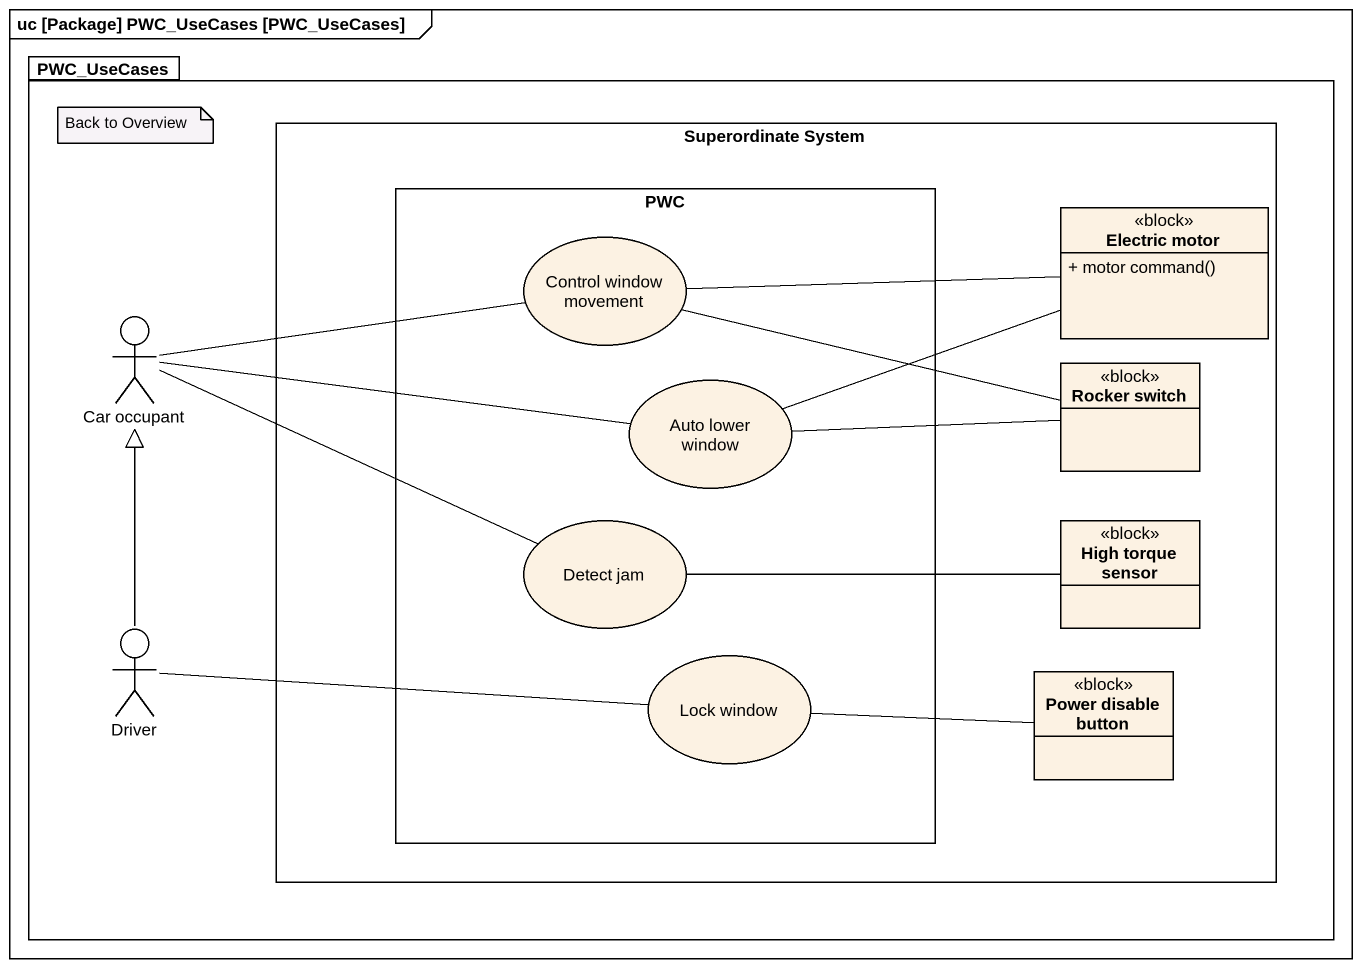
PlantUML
@startuml
mainframe uc [Package] PWC_UseCases [PWC_UseCases]
allowmixing
hide circle
hide empty members
skinparam classAttributeIconSize 0
package PWC_UseCases {
  rectangle "Superordinate System" as Superordinate_System {
    rectangle PWC {
      usecase "Control window movement" as Control_window_movement
      usecase "Auto lower window" as Auto_lower_window
      usecase "Detect jam" as Detect_jam
      usecase "Lock window" as Lock_window
    }
    class "Electric motor" as Electric_motor <<block>> {
      + motor command()
    }
    class "Rocker switch" as Rocker_switch <<block>>
    class "High torque sensor" as High_torque_sensor <<block>>
    class "Power disable button" as Power_disable_button <<block>>
  }
  actor "Car occupant" as Car_occupant
  actor Driver
}
Control_window_movement -right- Electric_motor
Control_window_movement -right- Rocker_switch
Car_occupant -right- Control_window_movement
Car_occupant -right- Auto_lower_window
Car_occupant -right- Detect_jam
Auto_lower_window -right- Electric_motor
Auto_lower_window -right- Rocker_switch
Detect_jam -right- High_torque_sensor
Driver -up-|> Car_occupant
Driver -right- Lock_window
Lock_window -right- Power_disable_button
note as N1
  Back to Overview
end note
@enduml
